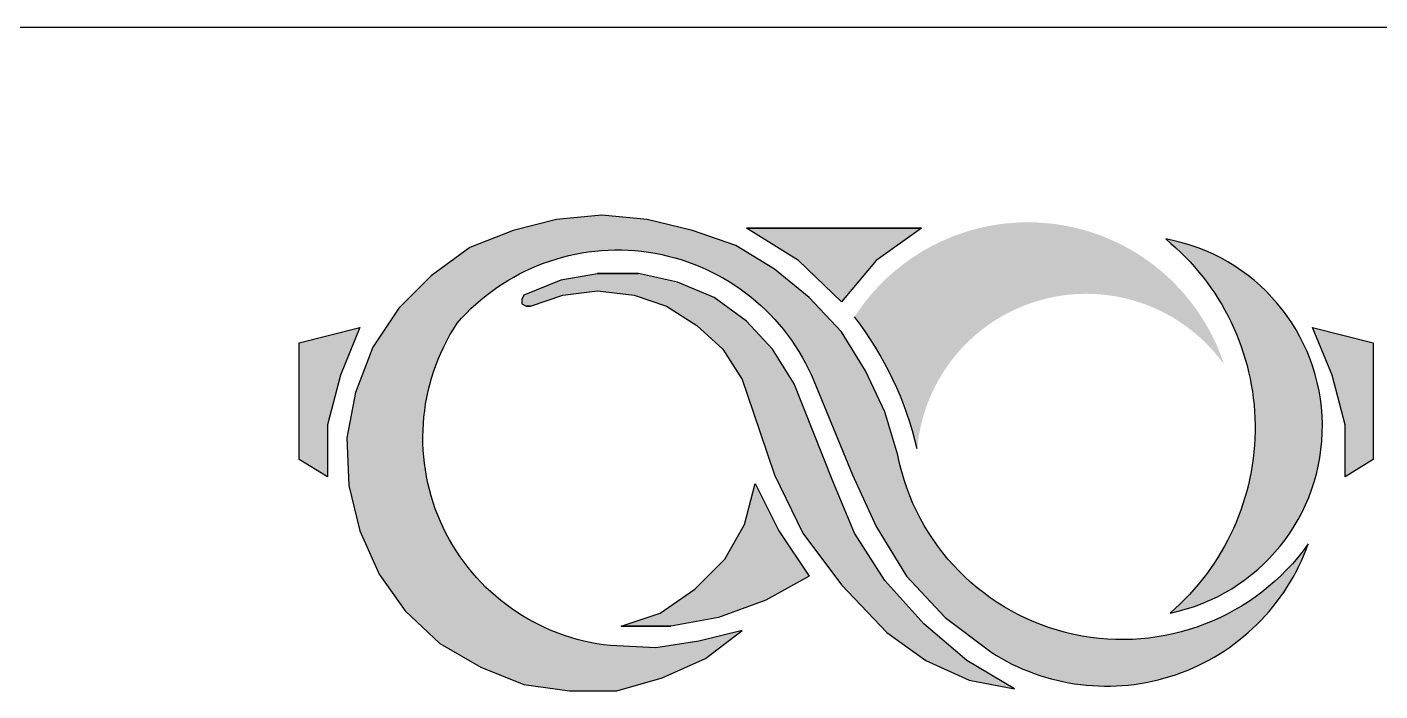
# Model space of a CAD drawing. Header units: millimetres. Extents: x 1186 to 2336, y 1181 to 1549.
# Drawn here: x 2292.91 to 2321.17, y 1273.02 to 1286.88 of the extents above; entities that cross this region are included whole.
import ezdxf

# ---------------------------------------------------------------- set-up
doc = ezdxf.new("R2010")
doc.units = ezdxf.units.MM

msp = doc.modelspace()

# ---------------------------------------------------------------- hatches: boundary and pattern name
at = {"ltscale": 1000}
h = msp.add_hatch(color=0, dxfattribs=at)
h.dxf.hatch_style = 1
h.paths.add_polyline_path([(2310.19945, 1280.82747), (2310.78617, 1279.96996), (2311.23749, 1279.02219), (2311.50829, 1278.07441, -0.69499375), (2317.91705, 1279.83456, 0.63092869)], flags=17)
h.paths.add_polyline_path([(2307.94284, 1282.67789), (2309.02602, 1282.00091), (2309.92866, 1281.1434), (2310.65077, 1282.00091), (2311.59855, 1282.67789)], flags=17)
h.paths.add_polyline_path([(2309.29681, 1279.6089), (2310.15432, 1277.53282), (2310.65077, 1276.44965), (2311.28262, 1275.41161), (2312.095, 1274.5541), (2313.04278, 1273.83199, 0.48309764), (2319.67721, 1276.08859, -0.6568491), (2311.1021, 1277.93901), (2310.8313, 1278.84166), (2310.42511, 1279.69917), (2309.92866, 1280.51155), (2309.25168, 1281.23366), (2308.52956, 1281.82038), (2307.71718, 1282.31683), (2306.81454, 1282.63276), (2305.86676, 1282.85842), (2304.91899, 1282.94868), (2303.9713, 1282.85842), (2303.06866, 1282.63276), (2302.16602, 1282.2717), (2301.35364, 1281.68498), (2300.67665, 1281.008), (2300.13507, 1280.19562), (2299.77401, 1279.24785), (2299.59348, 1278.30007), (2299.63861, 1277.30716), (2299.86428, 1276.35939), (2300.27046, 1275.45674), (2300.81205, 1274.6895), (2301.53417, 1274.01251), (2302.39168, 1273.51606), (2303.29432, 1273.155), (2304.2421, 1273.01961), (2305.23491, 1273.01961), (2306.18269, 1273.2904), (2307.08533, 1273.69659), (2307.85258, 1274.28331), (2306.94994, 1274.05765), (2306.04729, 1273.92225), (2305.09952, 1273.96738, -0.56248012), (2301.89522, 1280.69208, -0.54763848)])
h.paths.add_polyline_path([(2308.48443, 1280.15049), (2307.94284, 1280.73721), (2307.26586, 1281.23366), (2306.49861, 1281.54959), (2305.68623, 1281.73012), (2304.87386, 1281.73012), (2304.06157, 1281.59472), (2303.29432, 1281.27879), (2303.24919, 1281.18853), (2303.24919, 1281.09827), (2303.33945, 1281.05313), (2303.42972, 1281.05313), (2304.1067, 1281.27879), (2304.82872, 1281.36906), (2305.59597, 1281.27879), (2306.27295, 1281.05313), (2306.9048, 1280.64694), (2307.44639, 1280.15049), (2307.85258, 1279.51864), (2308.07824, 1278.84166), (2308.52956, 1277.53282), (2309.11628, 1276.31425), (2309.92866, 1275.23108), (2310.87643, 1274.23817), (2311.68881, 1273.65146), (2312.59146, 1273.24527), (2313.53923, 1273.06474), (2312.54632, 1273.65146), (2311.64368, 1274.4187), (2310.8313, 1275.32135), (2310.19945, 1276.31425), (2309.74813, 1277.39743), (2308.93575, 1279.42837)], flags=17)
h.paths.add_polyline_path([(2307.49152, 1275.77267), (2306.85967, 1275.14082), (2306.13756, 1274.64436), (2305.32518, 1274.37357), (2306.36322, 1274.37357), (2307.35613, 1274.5541), (2308.34903, 1274.91516), (2309.25168, 1275.41161), (2308.61983, 1276.35939), (2308.12337, 1277.35229), (2307.89771, 1276.49478)], flags=16)
h.paths.add_polyline_path([(2316.78875, 1274.64436, 0.82678839), (2316.69848, 1282.45223, -0.46685964)])
h.paths.add_polyline_path([(2321.03117, 1280.28589), (2319.76747, 1280.60181), (2320.17366, 1279.6089), (2320.44446, 1278.57086), (2320.44446, 1277.48769), (2321.03117, 1277.84875)])
h.paths.add_polyline_path([(2298.60057, 1277.84875), (2299.18729, 1277.48769), (2299.18729, 1278.57086), (2299.45809, 1279.6089), (2299.86428, 1280.60181), (2298.60057, 1280.28589)])

# ---------------------------------------------------------------- linework, layer by layer
msp.add_lwpolyline([(1935.04268, 1286.87518), (2331.48056, 1286.87518)])
for points in [[(2319.67721, 1276.08859, -0.6568491), (2311.1021, 1277.93901), (2310.8313, 1278.84166), (2310.42511, 1279.69917), (2309.92866, 1280.51155), (2309.25168, 1281.23366), (2308.52956, 1281.82038), (2307.71718, 1282.31683), (2306.81454, 1282.63276), (2305.86676, 1282.85842), (2304.91899, 1282.94868), (2303.9713, 1282.85842), (2303.06866, 1282.63276), (2302.16602, 1282.2717), (2301.35364, 1281.68498), (2300.67665, 1281.008), (2300.13507, 1280.19562), (2299.77401, 1279.24785), (2299.59348, 1278.30007), (2299.63861, 1277.30716), (2299.86428, 1276.35939), (2300.27046, 1275.45674), (2300.81205, 1274.6895), (2301.53417, 1274.01251), (2302.39168, 1273.51606), (2303.29432, 1273.155), (2304.2421, 1273.01961), (2305.23491, 1273.01961), (2306.18269, 1273.2904), (2307.08533, 1273.69659), (2307.85258, 1274.28331), (2306.94994, 1274.05765), (2306.04729, 1273.92225), (2305.09952, 1273.96738, -0.56248012), (2301.89522, 1280.69208, -0.54763848), (2309.29681, 1279.6089), (2310.15432, 1277.53282), (2310.65077, 1276.44965), (2311.28262, 1275.41161), (2312.095, 1274.5541), (2313.04278, 1273.83199, 0.48309764)], [(2316.78875, 1274.64436, 0.82678839), (2316.69848, 1282.45223, -0.46685964)]]:
    msp.add_lwpolyline(points, format="xyb", close=True)
for points in [[(2311.59855, 1282.67789), (2307.94284, 1282.67789)], [(2311.59855, 1282.67789), (2310.65077, 1282.00091), (2309.92866, 1281.1434), (2309.02602, 1282.00091), (2307.94284, 1282.67789)], [(2313.53923, 1273.06474), (2312.54632, 1273.65146), (2311.64368, 1274.4187), (2310.8313, 1275.32135), (2310.19945, 1276.31425), (2309.74813, 1277.39743), (2308.93575, 1279.42837), (2308.48443, 1280.15049), (2307.94284, 1280.73721), (2307.26586, 1281.23366), (2306.49861, 1281.54959), (2305.68623, 1281.73012), (2304.87386, 1281.73012), (2304.06157, 1281.59472), (2303.29432, 1281.27879), (2303.24919, 1281.18853), (2303.24919, 1281.09827), (2303.33945, 1281.05313), (2303.42972, 1281.05313), (2304.1067, 1281.27879), (2304.82872, 1281.36906), (2305.59597, 1281.27879), (2306.27295, 1281.05313), (2306.9048, 1280.64694), (2307.44639, 1280.15049), (2307.85258, 1279.51864), (2308.07824, 1278.84166), (2308.52956, 1277.53282), (2309.11628, 1276.31425), (2309.92866, 1275.23108), (2310.87643, 1274.23817), (2311.68881, 1273.65146), (2312.59146, 1273.24527)], [(2304.87386, 1281.73012), (2304.82872, 1281.73012), (2305.68623, 1281.73012)], [(2305.05438, 1281.73012), (2304.87386, 1281.73012)], [(2304.87386, 1281.73012), (2305.68623, 1281.73012)], [(2303.42972, 1281.05313), (2303.33945, 1281.05313)], [(2299.86428, 1280.60181), (2299.45809, 1279.6089), (2299.18729, 1278.57086), (2299.18729, 1277.48769), (2298.60057, 1277.84875), (2298.60057, 1280.28589)], [(2319.76747, 1280.60181), (2321.03117, 1280.28589), (2321.03117, 1277.84875), (2320.44446, 1277.48769), (2320.44446, 1278.57086), (2320.17366, 1279.6089)], [(2308.12337, 1277.35229), (2308.61983, 1276.35939), (2309.25168, 1275.41161), (2308.34903, 1274.91516), (2307.35613, 1274.5541), (2306.36322, 1274.37357), (2305.32518, 1274.37357), (2306.13756, 1274.64436), (2306.85967, 1275.14082), (2307.49152, 1275.77267), (2307.89771, 1276.49478)], [(2305.37031, 1274.37357), (2306.36322, 1274.37357), (2305.32518, 1274.37357)]]:
    msp.add_lwpolyline(points, close=True)
at = {"color": 0, "ltscale": 1000}
msp.add_arc((2304.53568, 1276.44721), 7.15996, 13.13603, 37.717718, dxfattribs=at)

doc.saveas('drawing.dxf')
